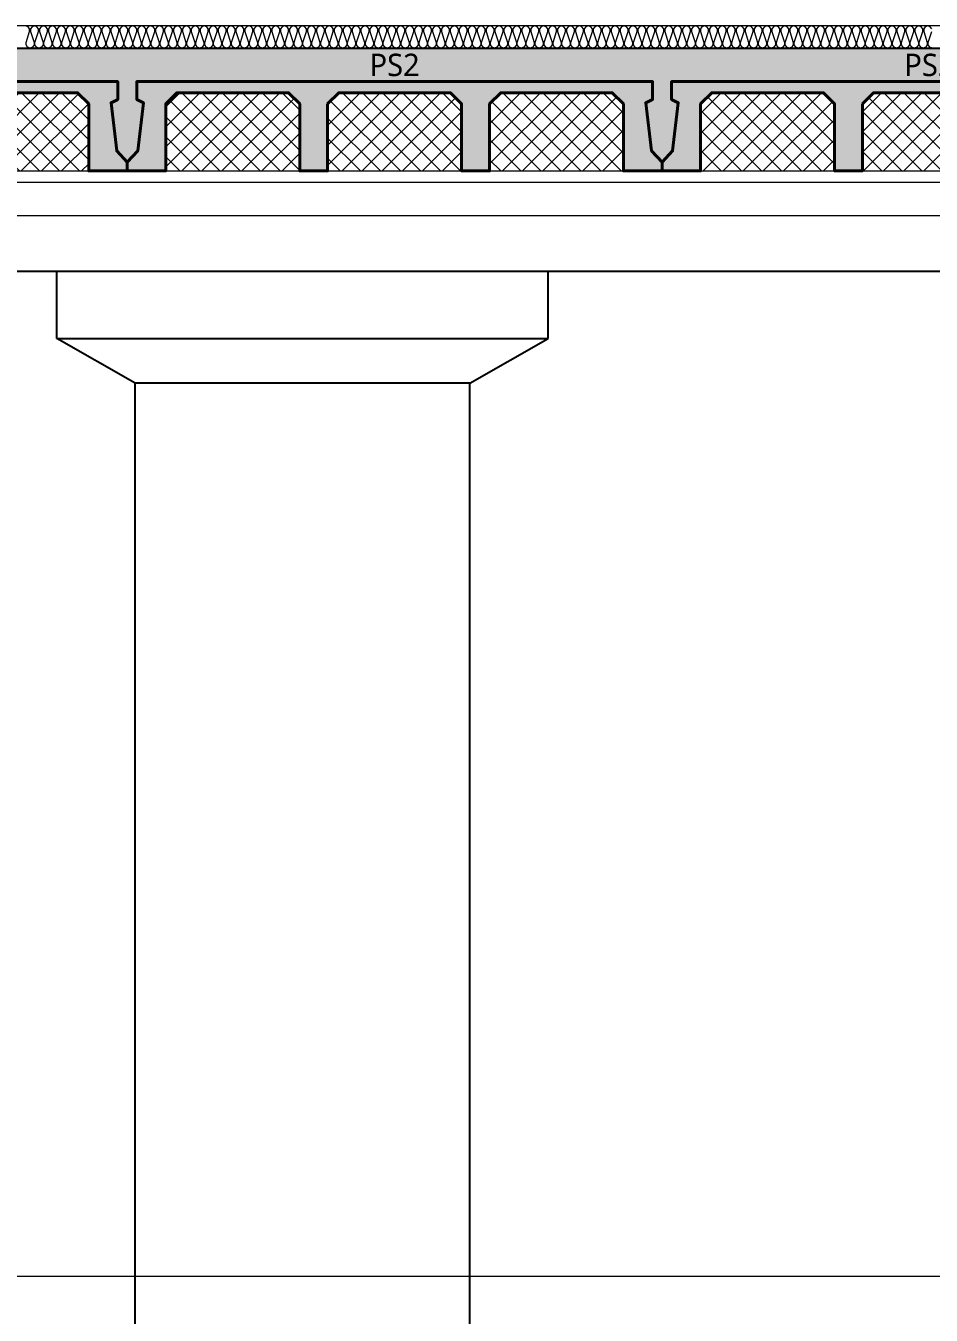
# Model space of a CAD drawing. Header units: millimetres. Extents: x 0 to 420000, y 0 to 297000.
# Drawn here: x 132773 to 136828, y 28526 to 34300 of the extents above; entities that cross this region are included whole.
import ezdxf
from ezdxf.enums import TextEntityAlignment as Align

# ---------------------------------------------------------------- set-up
doc = ezdxf.new("R2010")
doc.units = ezdxf.units.MM
doc.linetypes.add('0731_main_plan$0$form_$0$y-Landschaft$0$_$1$20120914_Verkehrsflächen_Grün$0$20120628_xref - Gammel$1$3_H-GL_F1_U3 - Default$0${ Offset Lines }', pattern=[0])
doc.linetypes.add('CEN', pattern=[62, 60, -1, 0, -1])
for name, color, linetype, lineweight in [('A-AXIS-LINE', 1, 'CEN', 15), ('A-CONC-LIN1', 2, 'Continuous', 40), ('A-CONC-LIN2', 7, 'Continuous', 25), ('A-ELEV-LIN2', 7, 'Continuous', 25), ('A-XXXX-INSL1', 15, 'Continuous', 18), ('A-XXXX-INSL2', 8, 'Continuous', 18)]:
    doc.layers.add(name, color=color, linetype=linetype, lineweight=lineweight)
doc.layers.add('A-CONC-SOLD', color=253, linetype='CEN')
doc.layers.add('A-XXXX-NPLT', color=144, linetype='Continuous', lineweight=15, plot=False)
doc.styles.add('맑은고딕', font='')
doc.styles.get('맑은고딕').set_extended_font_data('Malgun Gothic')

# ---------------------------------------------------------------- blocks, each defined once
blk = doc.blocks.new('axis(211208)')
at = {"layer": 'A-AXIS-LINE', "ltscale": 1000}
for p, q in [((4631788.1, -432118.7), (4955413.1, -432118.7)), ((4631788.1, -436868.7), (4955413.1, -436868.7))]:
    blk.add_line(p, q, dxfattribs=at)
blk = doc.blocks.new('PS2')
at = {"layer": 'A-CONC-SOLD'}
h = blk.add_hatch(color=256, dxfattribs=at)
h.dxf.hatch_style = 1
h.paths.add_polyline_path([(1197.5, 0), (-1197.5, 0), (-1197.5, -510), (-1150.5, -460), (-1125, -245), (-1155, -230), (-1155, -150), (1155, -150), (1155, -230), (1125, -245), (1150.5, -460), (1197.5, -510)])
h = blk.add_hatch(color=256, dxfattribs=at)
h.dxf.hatch_style = 1
h.paths.add_polyline_path([(-1150.5, -460), (-1197.5, -510), (-1197.5, -550), (-1025, -550), (-1025, -510), (-1025, -250), (-975, -200), (-475, -200), (-425, -250), (-425, -510), (-425, -550), (-300, -550), (-300, -510), (-300, -250), (-250, -200), (250, -200), (300, -250), (300, -510), (300, -550), (425, -550), (425, -510), (425, -250), (475, -200), (975, -200), (1025, -250), (1025, -510), (1025, -550), (1197.5, -550), (1197.5, -510), (1150.5, -460), (1125, -245), (1155, -230), (1155, -150), (-1155, -150), (-1155, -230), (-1125, -245)])
at = {"layer": 'A-XXXX-INSL2'}
h = blk.add_hatch(dxfattribs=at)
h.set_pattern_fill('ANSI37', color=256, scale=20)
h.set_pattern_definition([(45, (-289951.5, -41968), (-44.90128, 44.90128), []), (135, (-289951.5, -41968), (-44.90128, -44.90128), [])])
h.paths.add_polyline_path([(-975, -200), (-1025, -250), (-1025, -510), (-1025, -550), (-425, -550), (-425, -510), (-425, -250), (-475, -200)])
h.paths.add_polyline_path([(-250, -200), (-300, -250), (-300, -510), (-300, -550), (300, -550), (300, -510), (300, -250), (250, -200)])
h.paths.add_polyline_path([(425, -510), (425, -550), (1025, -550), (1025, -510), (1025, -250), (975, -200), (475, -200), (425, -250)])
at = {"layer": 'A-CONC-LIN1', "color": 2, "linetype": '0731_main_plan$0$form_$0$y-Landschaft$0$_$1$20120914_Verkehrsflächen_Grün$0$20120628_xref - Gammel$1$3_H-GL_F1_U3 - Default$0${ Offset Lines }'}
blk.add_lwpolyline([(-300, -250), (-300, -510), (-300, -510), (-300, -550), (-425, -550), (-425, -510), (-425, -510), (-425, -250), (-475, -200), (-975, -200), (-1025, -250), (-1025, -510), (-1025, -510), (-1025, -550), (-1197.5, -550), (-1197.5, -510), (-1150.5, -460), (-1125, -245), (-1155, -230), (-1155, -150), (1155, -150), (1155, -230), (1125, -245), (1150.5, -460), (1197.5, -510), (1197.5, -550), (1025, -550), (1025, -510), (1025, -510), (1025, -250), (975, -200), (475, -200), (425, -250), (425, -510), (425, -510), (425, -550), (300, -550), (300, -510), (300, -510), (300, -250), (250, -200), (-250, -200)], close=True, dxfattribs=at)
at = {"layer": 'A-CONC-LIN2'}
blk.add_line((-1197.5, 0), (1197.5, 0), dxfattribs=at)
at = {"layer": 'A-XXXX-NPLT'}
for p, q in [((-1025, -550), (-425, -550)), ((-300, -550), (300, -550)), ((425, -550), (1025, -550))]:
    blk.add_line(p, q, dxfattribs=at)
at = {"layer": 'A-XXXX-NPLT', "style": '맑은고딕'}
blk.add_text('PS2', height=100, dxfattribs=at).set_placement((0, -75), align=Align.MIDDLE)
blk = doc.blocks.new('지하2층')
at = {"layer": 'A-ELEV-LIN2'}
for p, q in [((4703223.8, -392368.7), (4694423.8, -392368.7)), ((4705423.8, -392368.7), (4703223.8, -392368.7)), ((4703223.8, -392668.7), (4703223.8, -392368.7)), ((4705423.8, -392668.7), (4705423.8, -392368.7)), ((4714223.8, -392368.7), (4705423.8, -392368.7)), ((4703223.8, -392668.7), (4705423.8, -392668.7)), ((4703573.8, -392868.7), (4703223.8, -392668.7)), ((4705073.8, -392868.7), (4705423.8, -392668.7)), ((4703573.8, -401118.7), (4703573.8, -392868.7)), ((4705073.8, -392868.7), (4703573.8, -392868.7)), ((4705073.8, -401118.7), (4705073.8, -392868.7))]:
    blk.add_line(p, q, dxfattribs=at)
at = {"layer": 'A-XXXX-INSL1'}
blk.add_lwpolyline([(4686073.8, -391968.7), (4725973.8, -391968.7), (4725973.8, -392418.7), (4726673.8, -392418.7), (4726673.8, -391968.7), (4734973.8, -391968.7)], dxfattribs=at)
at = {"layer": 'A-XXXX-INSL2'}
blk.add_line((4758623.8, -391268.7), (4681723.8, -391268.7), dxfattribs=at)
for points in [[(4707143.8, -391368.7), (4707132.8, -391364.7), (4707125.8, -391354.7), (4707125.8, -391343.7), (4707141.8, -391293.7)], [(4707141.8, -391282.7), (4707134.8, -391272.7), (4707123.8, -391268.7), (4707112.8, -391272.7), (4707105.8, -391282.7), (4707105.8, -391293.7), (4707121.8, -391343.7), (4707121.8, -391354.7), (4707114.8, -391364.7), (4707103.8, -391368.7), (4707092.8, -391364.7), (4707085.8, -391354.7), (4707085.8, -391343.7), (4707101.8, -391293.7), (4707101.8, -391282.7), (4707094.8, -391272.7), (4707083.8, -391268.7), (4707072.8, -391272.7), (4707065.8, -391282.7), (4707065.8, -391293.7), (4707081.8, -391343.7), (4707081.8, -391354.7), (4707074.8, -391364.7), (4707063.8, -391368.7), (4707052.8, -391364.7), (4707045.8, -391354.7), (4707045.8, -391343.7), (4707061.8, -391293.7), (4707061.8, -391282.7), (4707054.8, -391272.7), (4707043.8, -391268.7), (4707032.8, -391272.7), (4707025.8, -391282.7), (4707025.8, -391293.7), (4707041.8, -391343.7), (4707041.8, -391354.7), (4707034.8, -391364.7), (4707023.8, -391368.7), (4707012.8, -391364.7), (4707005.8, -391354.7), (4707005.8, -391343.7), (4707021.8, -391293.7), (4707021.8, -391282.7), (4707014.8, -391272.7), (4707003.8, -391268.7), (4706992.8, -391272.7), (4706985.8, -391282.7), (4706985.8, -391293.7), (4707001.8, -391343.7), (4707001.8, -391354.7), (4706994.8, -391364.7), (4706983.8, -391368.7), (4706972.8, -391364.7), (4706965.8, -391354.7), (4706965.8, -391343.7), (4706981.8, -391293.7), (4706981.8, -391282.7), (4706974.8, -391272.7), (4706963.8, -391268.7), (4706952.8, -391272.7), (4706945.8, -391282.7), (4706945.8, -391293.7), (4706961.8, -391343.7), (4706961.8, -391354.7), (4706954.8, -391364.7), (4706943.8, -391368.7), (4706932.8, -391364.7), (4706925.8, -391354.7), (4706925.8, -391343.7), (4706941.8, -391293.7), (4706941.8, -391282.7), (4706934.8, -391272.7), (4706923.8, -391268.7), (4706912.8, -391272.7), (4706905.8, -391282.7), (4706905.8, -391293.7), (4706921.8, -391343.7), (4706921.8, -391354.7), (4706914.8, -391364.7), (4706903.8, -391368.7), (4706892.8, -391364.7), (4706885.8, -391354.7), (4706885.8, -391343.7), (4706901.8, -391293.7), (4706901.8, -391282.7), (4706894.8, -391272.7), (4706883.8, -391268.7), (4706872.8, -391272.7), (4706865.8, -391282.7), (4706865.8, -391293.7), (4706881.8, -391343.7), (4706881.8, -391354.7), (4706874.8, -391364.7), (4706863.8, -391368.7), (4706852.8, -391364.7), (4706845.8, -391354.7), (4706845.8, -391343.7), (4706861.8, -391293.7), (4706861.8, -391282.7), (4706854.8, -391272.7), (4706843.8, -391268.7), (4706832.8, -391272.7), (4706825.8, -391282.7), (4706825.8, -391293.7), (4706841.8, -391343.7), (4706841.8, -391354.7), (4706834.8, -391364.7), (4706823.8, -391368.7), (4706812.8, -391364.7), (4706805.8, -391354.7), (4706805.8, -391343.7), (4706821.8, -391293.7), (4706821.8, -391282.7), (4706814.8, -391272.7), (4706803.8, -391268.7), (4706792.8, -391272.7), (4706785.8, -391282.7), (4706785.8, -391293.7), (4706801.8, -391343.7), (4706801.8, -391354.7), (4706794.8, -391364.7), (4706783.8, -391368.7), (4706772.8, -391364.7), (4706765.8, -391354.7), (4706765.8, -391343.7), (4706781.8, -391293.7), (4706781.8, -391282.7), (4706774.8, -391272.7), (4706763.8, -391268.7), (4706752.8, -391272.7), (4706745.8, -391282.7), (4706745.8, -391293.7), (4706761.8, -391343.7), (4706761.8, -391354.7), (4706754.8, -391364.7), (4706743.8, -391368.7), (4706732.8, -391364.7), (4706725.8, -391354.7), (4706725.8, -391343.7), (4706741.8, -391293.7), (4706741.8, -391282.7), (4706734.8, -391272.7), (4706723.8, -391268.7), (4706712.8, -391272.7), (4706705.8, -391282.7), (4706705.8, -391293.7), (4706721.8, -391343.7), (4706721.8, -391354.7), (4706714.8, -391364.7), (4706703.8, -391368.7), (4706692.8, -391364.7), (4706685.8, -391354.7), (4706685.8, -391343.7), (4706701.8, -391293.7), (4706701.8, -391282.7), (4706694.8, -391272.7), (4706683.8, -391268.7), (4706672.8, -391272.7), (4706665.8, -391282.7), (4706665.8, -391293.7), (4706681.8, -391343.7), (4706681.8, -391354.7), (4706674.8, -391364.7), (4706663.8, -391368.7), (4706652.8, -391364.7), (4706645.8, -391354.7), (4706645.8, -391343.7), (4706661.8, -391293.7), (4706661.8, -391282.7), (4706654.8, -391272.7), (4706643.8, -391268.7), (4706632.8, -391272.7), (4706625.8, -391282.7), (4706625.8, -391293.7), (4706641.8, -391343.7), (4706641.8, -391354.7), (4706634.8, -391364.7), (4706623.8, -391368.7), (4706612.8, -391364.7), (4706605.8, -391354.7), (4706605.8, -391343.7), (4706621.8, -391293.7), (4706621.8, -391282.7), (4706614.8, -391272.7), (4706603.8, -391268.7), (4706592.8, -391272.7), (4706585.8, -391282.7), (4706585.8, -391293.7), (4706601.8, -391343.7), (4706601.8, -391354.7), (4706594.8, -391364.7), (4706583.8, -391368.7), (4706572.8, -391364.7), (4706565.8, -391354.7), (4706565.8, -391343.7), (4706581.8, -391293.7), (4706581.8, -391282.7), (4706574.8, -391272.7), (4706563.8, -391268.7), (4706552.8, -391272.7), (4706545.8, -391282.7), (4706545.8, -391293.7), (4706561.8, -391343.7), (4706561.8, -391354.7), (4706554.8, -391364.7), (4706543.8, -391368.7), (4706532.8, -391364.7), (4706525.8, -391354.7), (4706525.8, -391343.7), (4706541.8, -391293.7), (4706541.8, -391282.7), (4706534.8, -391272.7), (4706523.8, -391268.7), (4706512.8, -391272.7), (4706505.8, -391282.7), (4706505.8, -391293.7), (4706521.8, -391343.7), (4706521.8, -391354.7), (4706514.8, -391364.7), (4706503.8, -391368.7), (4706492.8, -391364.7), (4706485.8, -391354.7), (4706485.8, -391343.7), (4706501.8, -391293.7), (4706501.8, -391282.7), (4706494.8, -391272.7), (4706483.8, -391268.7), (4706472.8, -391272.7), (4706465.8, -391282.7), (4706465.8, -391293.7), (4706481.8, -391343.7), (4706481.8, -391354.7), (4706474.8, -391364.7), (4706463.8, -391368.7), (4706452.8, -391364.7), (4706445.8, -391354.7), (4706445.8, -391343.7), (4706461.8, -391293.7), (4706461.8, -391282.7), (4706454.8, -391272.7), (4706443.8, -391268.7), (4706432.8, -391272.7), (4706425.8, -391282.7), (4706425.8, -391293.7), (4706441.8, -391343.7), (4706441.8, -391354.7), (4706434.8, -391364.7), (4706423.8, -391368.7), (4706412.8, -391364.7), (4706405.8, -391354.7), (4706405.8, -391343.7), (4706421.8, -391293.7), (4706421.8, -391282.7), (4706414.8, -391272.7), (4706403.8, -391268.7), (4706392.8, -391272.7), (4706385.8, -391282.7), (4706385.8, -391293.7), (4706401.8, -391343.7), (4706401.8, -391354.7), (4706394.8, -391364.7), (4706383.8, -391368.7), (4706372.8, -391364.7), (4706365.8, -391354.7), (4706365.8, -391343.7), (4706381.8, -391293.7), (4706381.8, -391282.7), (4706374.8, -391272.7), (4706363.8, -391268.7), (4706352.8, -391272.7), (4706345.8, -391282.7), (4706345.8, -391293.7), (4706361.8, -391343.7), (4706361.8, -391354.7), (4706354.8, -391364.7), (4706343.8, -391368.7), (4706332.8, -391364.7), (4706325.8, -391354.7), (4706325.8, -391343.7), (4706341.8, -391293.7), (4706341.8, -391282.7), (4706334.8, -391272.7), (4706323.8, -391268.7), (4706312.8, -391272.7), (4706305.8, -391282.7), (4706305.8, -391293.7), (4706321.8, -391343.7), (4706321.8, -391354.7), (4706314.8, -391364.7), (4706303.8, -391368.7), (4706292.8, -391364.7), (4706285.8, -391354.7), (4706285.8, -391343.7), (4706301.8, -391293.7), (4706301.8, -391282.7), (4706294.8, -391272.7), (4706283.8, -391268.7), (4706272.8, -391272.7), (4706265.8, -391282.7), (4706265.8, -391293.7), (4706281.8, -391343.7), (4706281.8, -391354.7), (4706274.8, -391364.7), (4706263.8, -391368.7), (4706252.8, -391364.7), (4706245.8, -391354.7), (4706245.8, -391343.7), (4706261.8, -391293.7), (4706261.8, -391282.7), (4706254.8, -391272.7), (4706243.8, -391268.7), (4706232.8, -391272.7), (4706225.8, -391282.7), (4706225.8, -391293.7), (4706241.8, -391343.7), (4706241.8, -391354.7), (4706234.8, -391364.7), (4706223.8, -391368.7), (4706212.8, -391364.7), (4706205.8, -391354.7), (4706205.8, -391343.7), (4706221.8, -391293.7), (4706221.8, -391282.7), (4706214.8, -391272.7), (4706203.8, -391268.7), (4706192.8, -391272.7), (4706185.8, -391282.7), (4706185.8, -391293.7), (4706201.8, -391343.7), (4706201.8, -391354.7), (4706194.8, -391364.7), (4706183.8, -391368.7), (4706172.8, -391364.7), (4706165.8, -391354.7), (4706165.8, -391343.7), (4706181.8, -391293.7), (4706181.8, -391282.7), (4706174.8, -391272.7), (4706163.8, -391268.7), (4706152.8, -391272.7), (4706145.8, -391282.7), (4706145.8, -391293.7), (4706161.8, -391343.7), (4706161.8, -391354.7), (4706154.8, -391364.7), (4706143.8, -391368.7), (4706132.8, -391364.7), (4706125.8, -391354.7), (4706125.8, -391343.7), (4706141.8, -391293.7), (4706141.8, -391282.7), (4706134.8, -391272.7), (4706123.8, -391268.7), (4706112.8, -391272.7), (4706105.8, -391282.7), (4706105.8, -391293.7), (4706121.8, -391343.7), (4706121.8, -391354.7), (4706114.8, -391364.7), (4706103.8, -391368.7), (4706092.8, -391364.7), (4706085.8, -391354.7), (4706085.8, -391343.7), (4706101.8, -391293.7), (4706101.8, -391282.7), (4706094.8, -391272.7), (4706083.8, -391268.7), (4706072.8, -391272.7), (4706065.8, -391282.7), (4706065.8, -391293.7), (4706081.8, -391343.7), (4706081.8, -391354.7), (4706074.8, -391364.7), (4706063.8, -391368.7), (4706052.8, -391364.7), (4706045.8, -391354.7), (4706045.8, -391343.7), (4706061.8, -391293.7), (4706061.8, -391282.7), (4706054.8, -391272.7), (4706043.8, -391268.7), (4706032.8, -391272.7), (4706025.8, -391282.7), (4706025.8, -391293.7), (4706041.8, -391343.7), (4706041.8, -391354.7), (4706034.8, -391364.7), (4706023.8, -391368.7), (4706012.8, -391364.7), (4706005.8, -391354.7), (4706005.8, -391343.7), (4706021.8, -391293.7), (4706021.8, -391282.7), (4706014.8, -391272.7), (4706003.8, -391268.7), (4705992.8, -391272.7), (4705985.8, -391282.7), (4705985.8, -391293.7), (4706001.8, -391343.7), (4706001.8, -391354.7), (4705994.8, -391364.7), (4705983.8, -391368.7), (4705972.8, -391364.7), (4705965.8, -391354.7), (4705965.8, -391343.7), (4705981.8, -391293.7), (4705981.8, -391282.7), (4705974.8, -391272.7), (4705963.8, -391268.7), (4705952.8, -391272.7), (4705945.8, -391282.7), (4705945.8, -391293.7), (4705961.8, -391343.7), (4705961.8, -391354.7), (4705954.8, -391364.7), (4705943.8, -391368.7), (4705932.8, -391364.7), (4705925.8, -391354.7), (4705925.8, -391343.7), (4705941.8, -391293.7), (4705941.8, -391282.7), (4705934.8, -391272.7), (4705923.8, -391268.7), (4705912.8, -391272.7), (4705905.8, -391282.7), (4705905.8, -391293.7), (4705921.8, -391343.7), (4705921.8, -391354.7), (4705914.8, -391364.7), (4705903.8, -391368.7), (4705892.8, -391364.7), (4705885.8, -391354.7), (4705885.8, -391343.7), (4705901.8, -391293.7), (4705901.8, -391282.7), (4705894.8, -391272.7), (4705883.8, -391268.7), (4705872.8, -391272.7), (4705865.8, -391282.7), (4705865.8, -391293.7), (4705881.8, -391343.7), (4705881.8, -391354.7), (4705874.8, -391364.7), (4705863.8, -391368.7), (4705852.8, -391364.7), (4705845.8, -391354.7), (4705845.8, -391343.7), (4705861.8, -391293.7), (4705861.8, -391282.7), (4705854.8, -391272.7), (4705843.8, -391268.7), (4705832.8, -391272.7), (4705825.8, -391282.7), (4705825.8, -391293.7), (4705841.8, -391343.7), (4705841.8, -391354.7), (4705834.8, -391364.7), (4705823.8, -391368.7), (4705812.8, -391364.7), (4705805.8, -391354.7), (4705805.8, -391343.7), (4705821.8, -391293.7), (4705821.8, -391282.7), (4705814.8, -391272.7), (4705803.8, -391268.7), (4705792.8, -391272.7), (4705785.8, -391282.7), (4705785.8, -391293.7), (4705801.8, -391343.7), (4705801.8, -391354.7), (4705794.8, -391364.7), (4705783.8, -391368.7), (4705772.8, -391364.7), (4705765.8, -391354.7), (4705765.8, -391343.7), (4705781.8, -391293.7), (4705781.8, -391282.7), (4705774.8, -391272.7), (4705763.8, -391268.7), (4705752.8, -391272.7), (4705745.8, -391282.7), (4705745.8, -391293.7), (4705761.8, -391343.7), (4705761.8, -391354.7), (4705754.8, -391364.7), (4705743.8, -391368.7), (4705732.8, -391364.7), (4705725.8, -391354.7), (4705725.8, -391343.7), (4705741.8, -391293.7), (4705741.8, -391282.7), (4705734.8, -391272.7), (4705723.8, -391268.7), (4705712.8, -391272.7), (4705705.8, -391282.7), (4705705.8, -391293.7), (4705721.8, -391343.7), (4705721.8, -391354.7), (4705714.8, -391364.7), (4705703.8, -391368.7), (4705692.8, -391364.7), (4705685.8, -391354.7), (4705685.8, -391343.7), (4705701.8, -391293.7), (4705701.8, -391282.7), (4705694.8, -391272.7), (4705683.8, -391268.7), (4705672.8, -391272.7), (4705665.8, -391282.7), (4705665.8, -391293.7), (4705681.8, -391343.7), (4705681.8, -391354.7), (4705674.8, -391364.7), (4705663.8, -391368.7), (4705652.8, -391364.7), (4705645.8, -391354.7), (4705645.8, -391343.7), (4705661.8, -391293.7), (4705661.8, -391282.7), (4705654.8, -391272.7), (4705643.8, -391268.7), (4705632.8, -391272.7), (4705625.8, -391282.7), (4705625.8, -391293.7), (4705641.8, -391343.7), (4705641.8, -391354.7), (4705634.8, -391364.7), (4705623.8, -391368.7), (4705612.8, -391364.7), (4705605.8, -391354.7), (4705605.8, -391343.7), (4705621.8, -391293.7), (4705621.8, -391282.7), (4705614.8, -391272.7), (4705603.8, -391268.7), (4705592.8, -391272.7), (4705585.8, -391282.7), (4705585.8, -391293.7), (4705601.8, -391343.7), (4705601.8, -391354.7), (4705594.8, -391364.7), (4705583.8, -391368.7), (4705572.8, -391364.7), (4705565.8, -391354.7), (4705565.8, -391343.7), (4705581.8, -391293.7), (4705581.8, -391282.7), (4705574.8, -391272.7), (4705563.8, -391268.7), (4705552.8, -391272.7), (4705545.8, -391282.7), (4705545.8, -391293.7), (4705561.8, -391343.7), (4705561.8, -391354.7), (4705554.8, -391364.7), (4705543.8, -391368.7), (4705532.8, -391364.7), (4705525.8, -391354.7), (4705525.8, -391343.7), (4705541.8, -391293.7), (4705541.8, -391282.7), (4705534.8, -391272.7), (4705523.8, -391268.7), (4705512.8, -391272.7), (4705505.8, -391282.7), (4705505.8, -391293.7), (4705521.8, -391343.7), (4705521.8, -391354.7), (4705514.8, -391364.7), (4705503.8, -391368.7), (4705492.8, -391364.7), (4705485.8, -391354.7), (4705485.8, -391343.7), (4705501.8, -391293.7), (4705501.8, -391282.7), (4705494.8, -391272.7), (4705483.8, -391268.7), (4705472.8, -391272.7), (4705465.8, -391282.7), (4705465.8, -391293.7), (4705481.8, -391343.7), (4705481.8, -391354.7), (4705474.8, -391364.7), (4705463.8, -391368.7), (4705452.8, -391364.7), (4705445.8, -391354.7), (4705445.8, -391343.7), (4705461.8, -391293.7), (4705461.8, -391282.7), (4705454.8, -391272.7), (4705443.8, -391268.7), (4705432.8, -391272.7), (4705425.8, -391282.7), (4705425.8, -391293.7), (4705441.8, -391343.7), (4705441.8, -391354.7), (4705434.8, -391364.7), (4705423.8, -391368.7), (4705412.8, -391364.7), (4705405.8, -391354.7), (4705405.8, -391343.7), (4705421.8, -391293.7), (4705421.8, -391282.7), (4705414.8, -391272.7), (4705403.8, -391268.7), (4705392.8, -391272.7), (4705385.8, -391282.7), (4705385.8, -391293.7), (4705401.8, -391343.7), (4705401.8, -391354.7), (4705394.8, -391364.7), (4705383.8, -391368.7), (4705372.8, -391364.7), (4705365.8, -391354.7), (4705365.8, -391343.7), (4705381.8, -391293.7), (4705381.8, -391282.7), (4705374.8, -391272.7), (4705363.8, -391268.7), (4705352.8, -391272.7), (4705345.8, -391282.7), (4705345.8, -391293.7), (4705361.8, -391343.7), (4705361.8, -391354.7), (4705354.8, -391364.7), (4705343.8, -391368.7), (4705332.8, -391364.7), (4705325.8, -391354.7), (4705325.8, -391343.7), (4705341.8, -391293.7), (4705341.8, -391282.7), (4705334.8, -391272.7), (4705323.8, -391268.7), (4705312.8, -391272.7), (4705305.8, -391282.7), (4705305.8, -391293.7), (4705321.8, -391343.7), (4705321.8, -391354.7), (4705314.8, -391364.7), (4705303.8, -391368.7), (4705292.8, -391364.7), (4705285.8, -391354.7), (4705285.8, -391343.7), (4705301.8, -391293.7), (4705301.8, -391282.7), (4705294.8, -391272.7), (4705283.8, -391268.7), (4705272.8, -391272.7), (4705265.8, -391282.7), (4705265.8, -391293.7), (4705281.8, -391343.7), (4705281.8, -391354.7), (4705274.8, -391364.7), (4705263.8, -391368.7), (4705252.8, -391364.7), (4705245.8, -391354.7), (4705245.8, -391343.7), (4705261.8, -391293.7), (4705261.8, -391282.7), (4705254.8, -391272.7), (4705243.8, -391268.7), (4705232.8, -391272.7), (4705225.8, -391282.7), (4705225.8, -391293.7), (4705241.8, -391343.7), (4705241.8, -391354.7), (4705234.8, -391364.7), (4705223.8, -391368.7), (4705212.8, -391364.7), (4705205.8, -391354.7), (4705205.8, -391343.7), (4705221.8, -391293.7), (4705221.8, -391282.7), (4705214.8, -391272.7), (4705203.8, -391268.7), (4705192.8, -391272.7), (4705185.8, -391282.7), (4705185.8, -391293.7), (4705201.8, -391343.7), (4705201.8, -391354.7), (4705194.8, -391364.7), (4705183.8, -391368.7), (4705172.8, -391364.7), (4705165.8, -391354.7), (4705165.8, -391343.7), (4705181.8, -391293.7), (4705181.8, -391282.7), (4705174.8, -391272.7), (4705163.8, -391268.7), (4705152.8, -391272.7), (4705145.8, -391282.7), (4705145.8, -391293.7), (4705161.8, -391343.7), (4705161.8, -391354.7), (4705154.8, -391364.7), (4705143.8, -391368.7), (4705132.8, -391364.7), (4705125.8, -391354.7), (4705125.8, -391343.7), (4705141.8, -391293.7), (4705141.8, -391282.7), (4705134.8, -391272.7), (4705123.8, -391268.7), (4705112.8, -391272.7), (4705105.8, -391282.7), (4705105.8, -391293.7), (4705121.8, -391343.7), (4705121.8, -391354.7), (4705114.8, -391364.7), (4705103.8, -391368.7), (4705092.8, -391364.7), (4705085.8, -391354.7), (4705085.8, -391343.7), (4705101.8, -391293.7), (4705101.8, -391282.7), (4705094.8, -391272.7), (4705083.8, -391268.7), (4705072.8, -391272.7), (4705065.8, -391282.7), (4705065.8, -391293.7), (4705081.8, -391343.7), (4705081.8, -391354.7), (4705074.8, -391364.7), (4705063.8, -391368.7), (4705052.8, -391364.7), (4705045.8, -391354.7), (4705045.8, -391343.7), (4705061.8, -391293.7), (4705061.8, -391282.7), (4705054.8, -391272.7), (4705043.8, -391268.7), (4705032.8, -391272.7), (4705025.8, -391282.7), (4705025.8, -391293.7), (4705041.8, -391343.7), (4705041.8, -391354.7), (4705034.8, -391364.7), (4705023.8, -391368.7), (4705012.8, -391364.7), (4705005.8, -391354.7), (4705005.8, -391343.7), (4705021.8, -391293.7), (4705021.8, -391282.7), (4705014.8, -391272.7), (4705003.8, -391268.7), (4704992.8, -391272.7), (4704985.8, -391282.7), (4704985.8, -391293.7), (4705001.8, -391343.7), (4705001.8, -391354.7), (4704994.8, -391364.7), (4704983.8, -391368.7), (4704972.8, -391364.7), (4704965.8, -391354.7), (4704965.8, -391343.7), (4704981.8, -391293.7), (4704981.8, -391282.7), (4704974.8, -391272.7), (4704963.8, -391268.7), (4704952.8, -391272.7), (4704945.8, -391282.7), (4704945.8, -391293.7), (4704961.8, -391343.7), (4704961.8, -391354.7), (4704954.8, -391364.7), (4704943.8, -391368.7), (4704932.8, -391364.7), (4704925.8, -391354.7), (4704925.8, -391343.7), (4704941.8, -391293.7), (4704941.8, -391282.7), (4704934.8, -391272.7), (4704923.8, -391268.7), (4704912.8, -391272.7), (4704905.8, -391282.7), (4704905.8, -391293.7), (4704921.8, -391343.7), (4704921.8, -391354.7), (4704914.8, -391364.7), (4704903.8, -391368.7), (4704892.8, -391364.7), (4704885.8, -391354.7), (4704885.8, -391343.7), (4704901.8, -391293.7), (4704901.8, -391282.7), (4704894.8, -391272.7), (4704883.8, -391268.7), (4704872.8, -391272.7), (4704865.8, -391282.7), (4704865.8, -391293.7), (4704881.8, -391343.7), (4704881.8, -391354.7), (4704874.8, -391364.7), (4704863.8, -391368.7), (4704852.8, -391364.7), (4704845.8, -391354.7), (4704845.8, -391343.7), (4704861.8, -391293.7), (4704861.8, -391282.7), (4704854.8, -391272.7), (4704843.8, -391268.7), (4704832.8, -391272.7), (4704825.8, -391282.7), (4704825.8, -391293.7), (4704841.8, -391343.7), (4704841.8, -391354.7), (4704834.8, -391364.7), (4704823.8, -391368.7), (4704812.8, -391364.7), (4704805.8, -391354.7), (4704805.8, -391343.7), (4704821.8, -391293.7), (4704821.8, -391282.7), (4704814.8, -391272.7), (4704803.8, -391268.7), (4704792.8, -391272.7), (4704785.8, -391282.7), (4704785.8, -391293.7), (4704801.8, -391343.7), (4704801.8, -391354.7), (4704794.8, -391364.7), (4704783.8, -391368.7), (4704772.8, -391364.7), (4704765.8, -391354.7), (4704765.8, -391343.7), (4704781.8, -391293.7), (4704781.8, -391282.7), (4704774.8, -391272.7), (4704763.8, -391268.7), (4704752.8, -391272.7), (4704745.8, -391282.7), (4704745.8, -391293.7), (4704761.8, -391343.7), (4704761.8, -391354.7), (4704754.8, -391364.7), (4704743.8, -391368.7), (4704732.8, -391364.7), (4704725.8, -391354.7), (4704725.8, -391343.7), (4704741.8, -391293.7), (4704741.8, -391282.7), (4704734.8, -391272.7), (4704723.8, -391268.7), (4704712.8, -391272.7), (4704705.8, -391282.7), (4704705.8, -391293.7), (4704721.8, -391343.7), (4704721.8, -391354.7), (4704714.8, -391364.7), (4704703.8, -391368.7), (4704692.8, -391364.7), (4704685.8, -391354.7), (4704685.8, -391343.7), (4704701.8, -391293.7), (4704701.8, -391282.7), (4704694.8, -391272.7), (4704683.8, -391268.7), (4704672.8, -391272.7), (4704665.8, -391282.7), (4704665.8, -391293.7), (4704681.8, -391343.7), (4704681.8, -391354.7), (4704674.8, -391364.7), (4704663.8, -391368.7), (4704652.8, -391364.7), (4704645.8, -391354.7), (4704645.8, -391343.7), (4704661.8, -391293.7), (4704661.8, -391282.7), (4704654.8, -391272.7), (4704643.8, -391268.7), (4704632.8, -391272.7), (4704625.8, -391282.7), (4704625.8, -391293.7), (4704641.8, -391343.7), (4704641.8, -391354.7), (4704634.8, -391364.7), (4704623.8, -391368.7), (4704612.8, -391364.7), (4704605.8, -391354.7), (4704605.8, -391343.7), (4704621.8, -391293.7), (4704621.8, -391282.7), (4704614.8, -391272.7), (4704603.8, -391268.7), (4704592.8, -391272.7), (4704585.8, -391282.7), (4704585.8, -391293.7), (4704601.8, -391343.7), (4704601.8, -391354.7), (4704594.8, -391364.7), (4704583.8, -391368.7), (4704572.8, -391364.7), (4704565.8, -391354.7), (4704565.8, -391343.7), (4704581.8, -391293.7), (4704581.8, -391282.7), (4704574.8, -391272.7), (4704563.8, -391268.7), (4704552.8, -391272.7), (4704545.8, -391282.7), (4704545.8, -391293.7), (4704561.8, -391343.7), (4704561.8, -391354.7), (4704554.8, -391364.7), (4704543.8, -391368.7), (4704532.8, -391364.7), (4704525.8, -391354.7), (4704525.8, -391343.7), (4704541.8, -391293.7), (4704541.8, -391282.7), (4704534.8, -391272.7), (4704523.8, -391268.7), (4704512.8, -391272.7), (4704505.8, -391282.7), (4704505.8, -391293.7), (4704521.8, -391343.7), (4704521.8, -391354.7), (4704514.8, -391364.7), (4704503.8, -391368.7), (4704492.8, -391364.7), (4704485.8, -391354.7), (4704485.8, -391343.7), (4704501.8, -391293.7), (4704501.8, -391282.7), (4704494.8, -391272.7), (4704483.8, -391268.7), (4704472.8, -391272.7), (4704465.8, -391282.7), (4704465.8, -391293.7), (4704481.8, -391343.7), (4704481.8, -391354.7), (4704474.8, -391364.7), (4704463.8, -391368.7), (4704452.8, -391364.7), (4704445.8, -391354.7), (4704445.8, -391343.7), (4704461.8, -391293.7), (4704461.8, -391282.7), (4704454.8, -391272.7), (4704443.8, -391268.7), (4704432.8, -391272.7), (4704425.8, -391282.7), (4704425.8, -391293.7), (4704441.8, -391343.7), (4704441.8, -391354.7), (4704434.8, -391364.7), (4704423.8, -391368.7), (4704412.8, -391364.7), (4704405.8, -391354.7), (4704405.8, -391343.7), (4704421.8, -391293.7), (4704421.8, -391282.7), (4704414.8, -391272.7), (4704403.8, -391268.7), (4704392.8, -391272.7), (4704385.8, -391282.7), (4704385.8, -391293.7), (4704401.8, -391343.7), (4704401.8, -391354.7), (4704394.8, -391364.7), (4704383.8, -391368.7), (4704372.8, -391364.7), (4704365.8, -391354.7), (4704365.8, -391343.7), (4704381.8, -391293.7), (4704381.8, -391282.7), (4704374.8, -391272.7), (4704363.8, -391268.7), (4704352.8, -391272.7), (4704345.8, -391282.7), (4704345.8, -391293.7), (4704361.8, -391343.7), (4704361.8, -391354.7), (4704354.8, -391364.7), (4704343.8, -391368.7), (4704332.8, -391364.7), (4704325.8, -391354.7), (4704325.8, -391343.7), (4704341.8, -391293.7), (4704341.8, -391282.7), (4704334.8, -391272.7), (4704323.8, -391268.7), (4704312.8, -391272.7), (4704305.8, -391282.7), (4704305.8, -391293.7), (4704321.8, -391343.7), (4704321.8, -391354.7), (4704314.8, -391364.7), (4704303.8, -391368.7), (4704292.8, -391364.7), (4704285.8, -391354.7), (4704285.8, -391343.7), (4704301.8, -391293.7), (4704301.8, -391282.7), (4704294.8, -391272.7), (4704283.8, -391268.7), (4704272.8, -391272.7), (4704265.8, -391282.7), (4704265.8, -391293.7), (4704281.8, -391343.7), (4704281.8, -391354.7), (4704274.8, -391364.7), (4704263.8, -391368.7), (4704252.8, -391364.7), (4704245.8, -391354.7), (4704245.8, -391343.7), (4704261.8, -391293.7), (4704261.8, -391282.7), (4704254.8, -391272.7), (4704243.8, -391268.7), (4704232.8, -391272.7), (4704225.8, -391282.7), (4704225.8, -391293.7), (4704241.8, -391343.7), (4704241.8, -391354.7), (4704234.8, -391364.7), (4704223.8, -391368.7), (4704212.8, -391364.7), (4704205.8, -391354.7), (4704205.8, -391343.7), (4704221.8, -391293.7), (4704221.8, -391282.7), (4704214.8, -391272.7), (4704203.8, -391268.7), (4704192.8, -391272.7), (4704185.8, -391282.7), (4704185.8, -391293.7), (4704201.8, -391343.7), (4704201.8, -391354.7), (4704194.8, -391364.7), (4704183.8, -391368.7), (4704172.8, -391364.7), (4704165.8, -391354.7), (4704165.8, -391343.7), (4704181.8, -391293.7), (4704181.8, -391282.7), (4704174.8, -391272.7), (4704163.8, -391268.7), (4704152.8, -391272.7), (4704145.8, -391282.7), (4704145.8, -391293.7), (4704161.8, -391343.7), (4704161.8, -391354.7), (4704154.8, -391364.7), (4704143.8, -391368.7), (4704132.8, -391364.7), (4704125.8, -391354.7), (4704125.8, -391343.7), (4704141.8, -391293.7), (4704141.8, -391282.7), (4704134.8, -391272.7), (4704123.8, -391268.7), (4704112.8, -391272.7), (4704105.8, -391282.7), (4704105.8, -391293.7), (4704121.8, -391343.7), (4704121.8, -391354.7), (4704114.8, -391364.7), (4704103.8, -391368.7), (4704092.8, -391364.7), (4704085.8, -391354.7), (4704085.8, -391343.7), (4704101.8, -391293.7), (4704101.8, -391282.7), (4704094.8, -391272.7), (4704083.8, -391268.7), (4704072.8, -391272.7), (4704065.8, -391282.7), (4704065.8, -391293.7), (4704081.8, -391343.7), (4704081.8, -391354.7), (4704074.8, -391364.7), (4704063.8, -391368.7), (4704052.8, -391364.7), (4704045.8, -391354.7), (4704045.8, -391343.7), (4704061.8, -391293.7), (4704061.8, -391282.7), (4704054.8, -391272.7), (4704043.8, -391268.7), (4704032.8, -391272.7), (4704025.8, -391282.7), (4704025.8, -391293.7), (4704041.8, -391343.7), (4704041.8, -391354.7), (4704034.8, -391364.7), (4704023.8, -391368.7), (4704012.8, -391364.7), (4704005.8, -391354.7), (4704005.8, -391343.7), (4704021.8, -391293.7), (4704021.8, -391282.7), (4704014.8, -391272.7), (4704003.8, -391268.7), (4703992.8, -391272.7), (4703985.8, -391282.7), (4703985.8, -391293.7), (4704001.8, -391343.7), (4704001.8, -391354.7), (4703994.8, -391364.7), (4703983.8, -391368.7), (4703972.8, -391364.7), (4703965.8, -391354.7), (4703965.8, -391343.7), (4703981.8, -391293.7), (4703981.8, -391282.7), (4703974.8, -391272.7), (4703963.8, -391268.7), (4703952.8, -391272.7), (4703945.8, -391282.7), (4703945.8, -391293.7), (4703961.8, -391343.7), (4703961.8, -391354.7), (4703954.8, -391364.7), (4703943.8, -391368.7), (4703932.8, -391364.7), (4703925.8, -391354.7), (4703925.8, -391343.7), (4703941.8, -391293.7), (4703941.8, -391282.7), (4703934.8, -391272.7), (4703923.8, -391268.7), (4703912.8, -391272.7), (4703905.8, -391282.7), (4703905.8, -391293.7), (4703921.8, -391343.7), (4703921.8, -391354.7), (4703914.8, -391364.7), (4703903.8, -391368.7), (4703892.8, -391364.7), (4703885.8, -391354.7), (4703885.8, -391343.7), (4703901.8, -391293.7), (4703901.8, -391282.7), (4703894.8, -391272.7), (4703883.8, -391268.7), (4703872.8, -391272.7), (4703865.8, -391282.7), (4703865.8, -391293.7), (4703881.8, -391343.7), (4703881.8, -391354.7), (4703874.8, -391364.7), (4703863.8, -391368.7), (4703852.8, -391364.7), (4703845.8, -391354.7), (4703845.8, -391343.7), (4703861.8, -391293.7), (4703861.8, -391282.7), (4703854.8, -391272.7), (4703843.8, -391268.7), (4703832.8, -391272.7), (4703825.8, -391282.7), (4703825.8, -391293.7), (4703841.8, -391343.7), (4703841.8, -391354.7), (4703834.8, -391364.7), (4703823.8, -391368.7), (4703812.8, -391364.7), (4703805.8, -391354.7), (4703805.8, -391343.7), (4703821.8, -391293.7), (4703821.8, -391282.7), (4703814.8, -391272.7), (4703803.8, -391268.7), (4703792.8, -391272.7), (4703785.8, -391282.7), (4703785.8, -391293.7), (4703801.8, -391343.7), (4703801.8, -391354.7), (4703794.8, -391364.7), (4703783.8, -391368.7), (4703772.8, -391364.7), (4703765.8, -391354.7), (4703765.8, -391343.7), (4703781.8, -391293.7), (4703781.8, -391282.7), (4703774.8, -391272.7), (4703763.8, -391268.7), (4703752.8, -391272.7), (4703745.8, -391282.7), (4703745.8, -391293.7), (4703761.8, -391343.7), (4703761.8, -391354.7), (4703754.8, -391364.7), (4703743.8, -391368.7), (4703732.8, -391364.7), (4703725.8, -391354.7), (4703725.8, -391343.7), (4703741.8, -391293.7), (4703741.8, -391282.7), (4703734.8, -391272.7), (4703723.8, -391268.7), (4703712.8, -391272.7), (4703705.8, -391282.7), (4703705.8, -391293.7), (4703721.8, -391343.7), (4703721.8, -391354.7), (4703714.8, -391364.7), (4703703.8, -391368.7), (4703692.8, -391364.7), (4703685.8, -391354.7), (4703685.8, -391343.7), (4703701.8, -391293.7), (4703701.8, -391282.7), (4703694.8, -391272.7), (4703683.8, -391268.7), (4703672.8, -391272.7), (4703665.8, -391282.7), (4703665.8, -391293.7), (4703681.8, -391343.7), (4703681.8, -391354.7), (4703674.8, -391364.7), (4703663.8, -391368.7), (4703652.8, -391364.7), (4703645.8, -391354.7), (4703645.8, -391343.7), (4703661.8, -391293.7), (4703661.8, -391282.7), (4703654.8, -391272.7), (4703643.8, -391268.7), (4703632.8, -391272.7), (4703625.8, -391282.7), (4703625.8, -391293.7), (4703641.8, -391343.7), (4703641.8, -391354.7), (4703634.8, -391364.7), (4703623.8, -391368.7), (4703612.8, -391364.7), (4703605.8, -391354.7), (4703605.8, -391343.7), (4703621.8, -391293.7), (4703621.8, -391282.7), (4703614.8, -391272.7), (4703603.8, -391268.7), (4703592.8, -391272.7), (4703585.8, -391282.7), (4703585.8, -391293.7), (4703601.8, -391343.7), (4703601.8, -391354.7), (4703594.8, -391364.7), (4703583.8, -391368.7), (4703572.8, -391364.7), (4703565.8, -391354.7), (4703565.8, -391343.7), (4703581.8, -391293.7), (4703581.8, -391282.7), (4703574.8, -391272.7), (4703563.8, -391268.7), (4703552.8, -391272.7), (4703545.8, -391282.7), (4703545.8, -391293.7), (4703561.8, -391343.7), (4703561.8, -391354.7), (4703554.8, -391364.7), (4703543.8, -391368.7), (4703532.8, -391364.7), (4703525.8, -391354.7), (4703525.8, -391343.7), (4703541.8, -391293.7), (4703541.8, -391282.7), (4703534.8, -391272.7), (4703523.8, -391268.7), (4703512.8, -391272.7), (4703505.8, -391282.7), (4703505.8, -391293.7), (4703521.8, -391343.7), (4703521.8, -391354.7), (4703514.8, -391364.7), (4703503.8, -391368.7), (4703492.8, -391364.7), (4703485.8, -391354.7), (4703485.8, -391343.7), (4703501.8, -391293.7), (4703501.8, -391282.7), (4703494.8, -391272.7), (4703483.8, -391268.7), (4703472.8, -391272.7), (4703465.8, -391282.7), (4703465.8, -391293.7), (4703481.8, -391343.7), (4703481.8, -391354.7), (4703474.8, -391364.7), (4703463.8, -391368.7), (4703452.8, -391364.7), (4703445.8, -391354.7), (4703445.8, -391343.7), (4703461.8, -391293.7), (4703461.8, -391282.7), (4703454.8, -391272.7), (4703443.8, -391268.7), (4703432.8, -391272.7), (4703425.8, -391282.7), (4703425.8, -391293.7), (4703441.8, -391343.7), (4703441.8, -391354.7), (4703434.8, -391364.7), (4703423.8, -391368.7), (4703412.8, -391364.7), (4703405.8, -391354.7), (4703405.8, -391343.7), (4703421.8, -391293.7), (4703421.8, -391282.7), (4703414.8, -391272.7), (4703403.8, -391268.7), (4703392.8, -391272.7), (4703385.8, -391282.7), (4703385.8, -391293.7), (4703401.8, -391343.7), (4703401.8, -391354.7), (4703394.8, -391364.7), (4703383.8, -391368.7), (4703372.8, -391364.7), (4703365.8, -391354.7), (4703365.8, -391343.7), (4703381.8, -391293.7), (4703381.8, -391282.7), (4703374.8, -391272.7), (4703363.8, -391268.7), (4703352.8, -391272.7), (4703345.8, -391282.7), (4703345.8, -391293.7), (4703361.8, -391343.7), (4703361.8, -391354.7), (4703354.8, -391364.7), (4703343.8, -391368.7), (4703332.8, -391364.7), (4703325.8, -391354.7), (4703325.8, -391343.7), (4703341.8, -391293.7), (4703341.8, -391282.7), (4703334.8, -391272.7), (4703323.8, -391268.7), (4703312.8, -391272.7), (4703305.8, -391282.7), (4703305.8, -391293.7), (4703321.8, -391343.7), (4703321.8, -391354.7), (4703314.8, -391364.7), (4703303.8, -391368.7), (4703292.8, -391364.7), (4703285.8, -391354.7), (4703285.8, -391343.7), (4703301.8, -391293.7), (4703301.8, -391282.7), (4703294.8, -391272.7), (4703283.8, -391268.7), (4703272.8, -391272.7), (4703265.8, -391282.7), (4703265.8, -391293.7), (4703281.8, -391343.7), (4703281.8, -391354.7), (4703274.8, -391364.7), (4703263.8, -391368.7), (4703252.8, -391364.7), (4703245.8, -391354.7), (4703245.8, -391343.7), (4703261.8, -391293.7), (4703261.8, -391282.7), (4703254.8, -391272.7), (4703243.8, -391268.7), (4703232.8, -391272.7), (4703225.8, -391282.7), (4703225.8, -391293.7), (4703241.8, -391343.7), (4703241.8, -391354.7), (4703234.8, -391364.7), (4703223.8, -391368.7), (4703212.8, -391364.7), (4703205.8, -391354.7), (4703205.8, -391343.7), (4703221.8, -391293.7), (4703221.8, -391282.7), (4703214.8, -391272.7), (4703203.8, -391268.7), (4703192.8, -391272.7), (4703185.8, -391282.7), (4703185.8, -391293.7), (4703201.8, -391343.7), (4703201.8, -391354.7), (4703194.8, -391364.7), (4703183.8, -391368.7), (4703172.8, -391364.7), (4703165.8, -391354.7), (4703165.8, -391343.7), (4703181.8, -391293.7), (4703181.8, -391282.7), (4703174.8, -391272.7), (4703163.8, -391268.7), (4703152.8, -391272.7), (4703145.8, -391282.7), (4703145.8, -391293.7), (4703161.8, -391343.7), (4703161.8, -391354.7), (4703154.8, -391364.7), (4703143.8, -391368.7), (4703132.8, -391364.7), (4703125.8, -391354.7), (4703125.8, -391343.7), (4703141.8, -391293.7), (4703141.8, -391282.7), (4703134.8, -391272.7), (4703123.8, -391268.7), (4703112.8, -391272.7), (4703105.8, -391282.7), (4703105.8, -391293.7), (4703121.8, -391343.7), (4703121.8, -391354.7), (4703114.8, -391364.7), (4703103.8, -391368.7), (4703092.8, -391364.7), (4703085.8, -391354.7), (4703085.8, -391343.7), (4703101.8, -391293.7), (4703101.8, -391282.7), (4703094.8, -391272.7), (4703083.8, -391268.7)]]:
    blk.add_lwpolyline(points, dxfattribs=at)
for p in [(4702341.3, -391368.7), (4704736.3, -391368.7), (4707131.3, -391368.7)]:
    blk.add_blockref('PS2', p)

msp = doc.modelspace()

# ---------------------------------------------------------------- block references
msp.add_blockref('지하2층', (-4570311.3, 425568.7))
at = {"layer": 'A-AXIS-LINE'}
msp.add_blockref('axis(211208)', (-4581588.1, 465568.7), dxfattribs=at)

doc.saveas('drawing.dxf')
